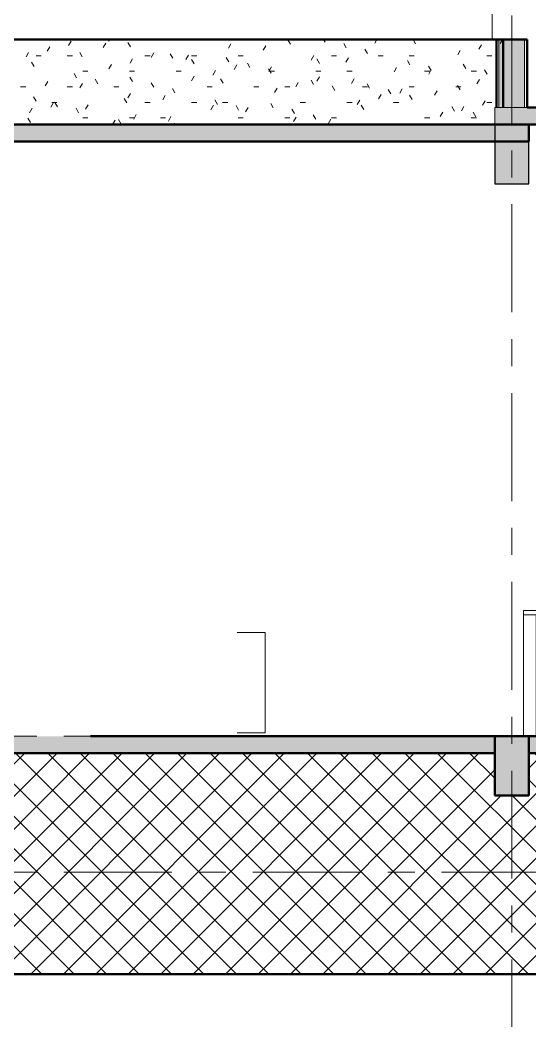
# Model space of a CAD drawing. Header units: millimetres. Extents: x 2164007 to 2324354, y -2513385 to -2308978.
# Drawn here: x 2257313 to 2260314, y -2465368 to -2459477 of the extents above; entities that cross this region are included whole.
import ezdxf

# ---------------------------------------------------------------- set-up
doc = ezdxf.new("R2010")
doc.units = ezdxf.units.MM
doc.linetypes.add('Grid Line', pattern=[22.224999999999994, 12.7, -3.174999999999999, 3.174999999999999, -3.174999999999999])
for name, color, linetype, lineweight in [('A-DETL-GENF', 8, 'Continuous', 9), ('A-DETL-WIDE', 214, 'Continuous', 50), ('A-FLOR', 8, 'Continuous', 13), ('A-FLOR-MCUT', 8, 'Continuous', 13), ('A-FLOR-PATT', 8, 'Continuous', 13), ('A-WALL', 113, 'Continuous', 20), ('A-WALL-PATT', 8, 'Continuous', 50), ('I-FURN', 8, 'Continuous', 9), ('S-BEAM', 8, 'Continuous', 9), ('S-GRID', 8, 'Continuous', 9)]:
    doc.layers.add(name, color=color, linetype=linetype, lineweight=lineweight)
pattern_1 = [(0, (2263899.582867364, -2461242), (365.76, 91.44), [30.175, -244.145, 30.175, -244.145, -1463.04]), (0, (2263899.582867364, -2461242), (365.76, 91.44), [-548.64, 30.175, -518.465, 30.175, -244.145, -640.08]), (0, (2263899.582867364, -2461242), (365.76, 91.44), [-1371.6, 30.175, -152.705, 30.175, -427.025]), (120, (2264036.742867364, -2461196.28), (-262.069362922049, 271.0374516881963), [30.17499999999998, -244.1449999999999, 30.17499999999998, -1707.184999999999]), (120, (2264036.742867364, -2461196.28), (-262.069362922049, 271.0374516881963), [-304.4949999999997, -244.1449999999999, 30.17499999999998, -518.4649999999995, -914.3999999999994]), (120, (2264036.742867364, -2461196.28), (-262.069362922049, 271.0374516881963), [-1097.279999999999, 30.17499999999998, -244.1449999999999, 30.17499999999998, -609.9049999999994]), (120, (2264036.742867364, -2461196.28), (-262.069362922049, 271.0374516881963), [-1401.774999999999, -152.7049999999999, 30.17499999999998, -427.0249999999997]), (240, (2264082.462867364, -2461013.4), (-103.6906370779508, -362.4774516881963), [30.175, -244.145, 30.175, -1707.185]), (240, (2264082.462867364, -2461013.4), (-103.6906370779508, -362.4774516881963), [-304.495, -244.145, 30.175, -518.465, -914.4]), (240, (2264082.462867364, -2461013.4), (-103.6906370779508, -362.4774516881963), [-1097.28, 30.175, -244.145, 30.175, -609.905]), (240, (2264082.462867364, -2461013.4), (-103.6906370779508, -362.4774516881963), [-1401.775, -152.705, 30.175, -427.025])]

# ---------------------------------------------------------------- blocks, each defined once
blk = doc.blocks.new('dining_table_and_chair6 ghe  - dining_table_and_chair6 ghe -380030-mc 2-2')
at = {"layer": 'I-FURN'}
for p, q in [((-2063.308609867569, 479.3421766821525), (-2063.30860986757, 829.0066947750777)), ((-2022.540024297297, 829.0066947750877), (-2063.30860986757, 829.0066947750877)), ((-2063.308609867569, 479.3421766821525), (-2063.30860986757, 829.0066947750777)), ((-2022.540024297297, 829.0066947750876), (-2063.30860986757, 829.0066947750876)), ((-1598.54164986395, 829.0066947750877), (-2022.540024297297, 829.0066947750877)), ((-2022.540024297297, 829.0066947750828), (-2022.540024297297, 746.260760956206)), ((-2022.540024297297, 829.0066947750828), (-2022.540024297297, 746.260760956206)), ((-1598.54164986395, 829.0066947750828), (-1598.54164986395, 496.6060360873774)), ((-1558.317563163638, 829.0066947750877), (-1598.54164986395, 829.0066947750877)), ((-1558.317563163638, 829.0066947750827), (-1558.317563163637, 479.6815501385399)), ((-1503.308609867569, 479.3421766821525), (-1503.30860986757, 829.0066947750777)), ((-1462.540024297297, 829.0066947750877), (-1503.30860986757, 829.0066947750877)), ((-1503.308609867569, 479.3421766821525), (-1503.30860986757, 829.0066947750777)), ((-1462.540024297297, 829.0066947750876), (-1503.30860986757, 829.0066947750876)), ((-1038.54164986395, 829.0066947750877), (-1462.540024297297, 829.0066947750877)), ((-1462.540024297297, 829.0066947750828), (-1462.540024297296, 746.2607609561356)), ((-1462.540024297297, 829.0066947750828), (-1462.540024297296, 746.2607609561356)), ((-1038.54164986395, 829.0066947750828), (-1038.541649863949, 496.6060360873774)), ((-998.3175631636376, 829.0066947750877), (-1038.54164986395, 829.0066947750877)), ((-998.3175631636376, 829.0066947750827), (-998.3175631636371, 479.6815501385399)), ((-943.3086098675691, 479.3421766821525), (-943.3086098675695, 829.0066947750777)), ((-902.5400242972963, 829.0066947750877), (-943.3086098675693, 829.0066947750877)), ((-943.3086098675691, 479.3421766821525), (-943.3086098675695, 829.0066947750777)), ((-902.5400242972963, 829.0066947750876), (-943.3086098675693, 829.0066947750876)), ((-478.5416498639495, 829.0066947750877), (-902.5400242972963, 829.0066947750877)), ((-902.5400242972963, 829.0066947750828), (-902.5400242972961, 746.2607609561356)), ((-902.5400242972963, 829.0066947750828), (-902.5400242972961, 746.2607609561356)), ((-478.5416498639497, 829.0066947750828), (-478.5416498639494, 496.6060360873774)), ((-438.3175631636373, 829.0066947750877), (-478.5416498639495, 829.0066947750877)), ((-438.3175631636376, 829.0066947750827), (-438.3175631636374, 479.6815501385399)), ((-383.3086098675691, 479.3421766821525), (-383.3086098675693, 829.0066947750777)), ((-342.5400242972962, 829.0066947750877), (-383.3086098675691, 829.0066947750877)), ((-383.3086098675691, 479.3421766821525), (-383.3086098675693, 829.0066947750777)), ((-342.5400242972962, 829.0066947750876), (-383.3086098675691, 829.0066947750876)), ((81.45835013605058, 829.0066947750877), (-342.5400242972962, 829.0066947750877)), ((-342.5400242972962, 829.0066947750828), (-342.5400242972962, 746.2607609561657)), ((-342.5400242972962, 829.0066947750828), (-342.5400242972962, 746.2607609561657)), ((81.45835013605058, 829.0066947750828), (81.45835013605075, 496.6060360873774)), ((121.6824368363628, 829.0066947750877), (81.45835013605051, 829.0066947750877)), ((121.6824368363628, 829.0066947750827), (121.682436836363, 479.6815501385399)), ((-2145.939042919927, 740), (-2063.308609867569, 740)), ((-2145.939042919927, 715), (-2145.939042919927, 740)), ((-2145.939042919928, 715), (-2070.939042919928, 715)), ((-2145.939042919928, 715), (-2145.939042919928, 0)), ((-2063.308609867569, 715), (-2145.939042919927, 715)), ((-2070.939042919928, 0), (-2070.939042919928, 715)), ((-2022.540024297297, 718.1958705976496), (-2022.540024297297, 746.254090980025)), ((-2022.540024297297, 718.1910595021698), (-2022.540024297296, 661.2084110838076)), ((-2022.540024297297, 718.1910595021698), (-2022.540024297296, 661.2084110838076)), ((-1558.317563163638, 740), (-1503.308609867567, 740)), ((-1503.308609867567, 715), (-1558.317563163638, 715)), ((-1462.540024297296, 718.1958705973626), (-1462.540024297296, 746.2540909800589)), ((-1462.540024297296, 718.1910595029314), (-1462.540024297296, 661.2084110838076)), ((-1462.540024297296, 718.1910595029314), (-1462.540024297296, 661.2084110838076)), ((-998.3175631636357, 740), (-943.3086098675684, 740)), ((-943.3086098675684, 715), (-998.317563163636, 715)), ((-902.5400242972962, 718.1958705979358), (-902.5400242972961, 746.2540909800258)), ((-902.5400242972962, 718.1910595029314), (-902.5400242972962, 661.2084110838076)), ((-902.5400242972962, 718.1910595029314), (-902.5400242972962, 661.2084110838076)), ((-438.317563163637, 740), (-383.3086098675698, 740)), ((-383.3086098675697, 715), (-438.3175631636369, 715)), ((-342.540024297296, 718.1958705974832), (-342.5400242972962, 746.2540909800596)), ((-342.540024297296, 718.1910595023478), (-342.5400242972961, 661.2084110838445)), ((-342.540024297296, 718.1910595023478), (-342.5400242972961, 661.2084110838445)), ((121.6824368363654, 740), (254.0609570800735, 740)), ((254.0609570800735, 715), (121.6824368363654, 715)), ((179.0609570800735, 715), (254.0609570800735, 715)), ((179.0609570800735, 715), (179.0609570800735, 0)), ((254.0609570800735, 715), (254.0609570800735, 740)), ((254.0609570800735, 0), (254.0609570800735, 715)), ((-2022.540024297297, 626.8800984953341), (-2022.540024297296, 661.1958193352818)), ((-1462.540024297296, 626.8800984953341), (-1462.540024297296, 661.1958193352818)), ((-902.5400242972962, 626.8800984953341), (-902.5400242972962, 661.1958193352818)), ((-342.5400242972961, 626.8800984953763), (-342.5400242972961, 661.1958193353202)), ((-2063.308609867569, 615), (-2070.939042919927, 615)), ((-2022.540024297297, 626.8713583560541), (-2022.540024297297, 574.7286940613832)), ((-2022.540024297297, 626.8713583560541), (-2022.540024297297, 574.7286940613832)), ((-1503.308609867567, 615), (-1558.317563163638, 615)), ((-1462.540024297296, 626.8713583560058), (-1462.540024297296, 574.7286940613001)), ((-1462.540024297296, 626.8713583560058), (-1462.540024297296, 574.7286940613001)), ((-943.3086098675684, 615), (-998.3175631636357, 615)), ((-902.5400242972962, 626.8713583559729), (-902.5400242972962, 574.7286940613338)), ((-902.5400242972962, 626.8713583559729), (-902.5400242972962, 574.7286940613338)), ((-383.3086098675696, 615), (-438.317563163637, 615)), ((-342.5400242972961, 626.871358355741), (-342.5400242972959, 574.7286940614248)), ((-342.5400242972961, 626.871358355741), (-342.5400242972959, 574.7286940614248)), ((179.0609570800735, 615), (121.6824368363653, 615)), ((-2022.540024297297, 537.6683461238238), (-2022.540024297297, 574.7111205604555)), ((-2022.540024297297, 537.655959443559), (-2022.540024297297, 479.342176682158)), ((-2022.540024297297, 537.655959443559), (-2022.540024297297, 479.342176682158)), ((-1462.540024297296, 537.6683461238238), (-1462.540024297296, 574.7111205604555)), ((-1462.540024297296, 537.655959443856), (-1462.540024297296, 479.342176682158)), ((-1462.540024297296, 537.655959443856), (-1462.540024297296, 479.342176682158)), ((-902.5400242972962, 537.6683461238238), (-902.5400242972962, 574.7111205604555)), ((-902.5400242972962, 537.6559594437628), (-902.5400242972962, 479.342176682158)), ((-902.5400242972962, 537.6559594437628), (-902.5400242972962, 479.342176682158)), ((-342.5400242972959, 537.6683461238238), (-342.5400242972959, 574.7111205604206)), ((-342.5400242972959, 537.6559594433553), (-342.5400242972959, 479.342176682158)), ((-342.5400242972959, 537.6559594433553), (-342.5400242972959, 479.342176682158)), ((-2063.308609867569, 2.114974861910923e-14), (-2063.308609867569, 479.3421766821633)), ((-2063.308609867569, 1.878475030557534e-30), (-2063.308609867569, 479.3421766821633)), ((-1598.54164986395, 496.6060360873718), (-2022.540024297297, 496.6060360873718)), ((-2022.540024297297, 479.3421766821633), (-2022.540024297297, 0)), ((-2022.540024297297, 479.3421766821633), (-2022.540024297297, 0)), ((-1598.54164986395, 479.6815501385343), (-1598.54164986395, 496.5981514850482)), ((-1598.54164986395, 404.1851639915826), (-1598.54164986395, 479.6815501385452)), ((-1558.317563163637, 479.6815501385452), (-1558.317563163637, 0)), ((-1503.308609867569, 2.114974861910923e-14), (-1503.308609867569, 479.3421766821633)), ((-1503.308609867569, 1.878475030557534e-30), (-1503.308609867569, 479.3421766821633)), ((-1038.541649863949, 496.6060360873718), (-1462.540024297296, 496.6060360873718)), ((-1462.540024297296, 479.3421766821633), (-1462.540024297296, 0)), ((-1462.540024297296, 479.3421766821633), (-1462.540024297296, 0)), ((-1038.541649863949, 479.6815501385343), (-1038.541649863949, 496.5981514850482)), ((-1038.541649863949, 404.1851639915826), (-1038.541649863949, 479.6815501385452)), ((-998.3175631636371, 479.6815501385452), (-998.3175631636375, 0)), ((-943.3086098675694, 2.114974861910923e-14), (-943.3086098675691, 479.3421766821633)), ((-943.3086098675694, 1.878475030557534e-30), (-943.3086098675691, 479.3421766821633)), ((-478.5416498639494, 496.6060360873718), (-902.5400242972962, 496.6060360873718)), ((-902.5400242972962, 479.3421766821633), (-902.5400242972962, 0)), ((-902.5400242972962, 479.3421766821633), (-902.5400242972962, 0)), ((-478.5416498639495, 479.6815501385343), (-478.5416498639495, 496.5981514850482)), ((-478.5416498639495, 404.1851639915826), (-478.5416498639495, 479.6815501385452)), ((-438.3175631636373, 479.6815501385452), (-438.3175631636373, 0)), ((-383.3086098675691, 2.114974861910923e-14), (-383.3086098675691, 479.3421766821633)), ((-383.3086098675691, 1.878475030557534e-30), (-383.3086098675691, 479.3421766821633)), ((81.45835013605075, 496.6060360873718), (-342.540024297296, 496.6060360873718)), ((-342.540024297296, 479.3421766821633), (-342.5400242972961, 0)), ((-342.540024297296, 479.3421766821633), (-342.5400242972961, 0)), ((81.45835013605071, 479.6815501385343), (81.45835013605073, 496.5981514850482)), ((81.45835013605068, 404.1851639915826), (81.45835013605071, 479.6815501385452)), ((121.682436836363, 479.6815501385452), (121.6824368363629, 0)), ((-1614.099590416035, 421.581646116073), (-2006.839252578201, 421.5816461160744)), ((-1054.099590416035, 421.581646116073), (-1446.839252578201, 421.5816461160744)), ((-494.0995904160349, 421.581646116073), (-886.8392525782009, 421.5816461160744)), ((65.90040958396531, 421.581646116073), (-326.8392525782008, 421.5816461160744)), ((-2022.540024297296, 354.253687253855), (-2022.540024297297, 404.1851639915837)), ((-2022.540024297297, 404.1851639915837), (-1598.490657115001, 404.1851639915837)), ((-1598.490657115, 354.253687253855), (-2022.540024297297, 354.253687253855)), ((-2022.540024297295, 354.1851639915835), (-1598.541649863948, 354.1851639915835)), ((-1598.54164986395, 2.118279510132659e-14), (-1598.54164986395, 354.2536872538547)), ((-1598.490657115, 404.1851639915837), (-1598.490657115, 354.253687253855)), ((-1462.540024297296, 354.253687253855), (-1462.540024297296, 404.1851639915837)), ((-1462.540024297297, 404.1851639915837), (-1038.490657115, 404.1851639915837)), ((-1038.490657115, 354.253687253855), (-1462.540024297296, 354.253687253855)), ((-1462.540024297295, 354.1851639915835), (-1038.541649863948, 354.1851639915835)), ((-1038.54164986395, 2.118279510132659e-14), (-1038.541649863949, 354.2536872538547)), ((-1038.490657115, 404.1851639915837), (-1038.490657115, 354.253687253855)), ((-902.5400242972962, 354.253687253855), (-902.5400242972962, 404.1851639915837)), ((-902.5400242972962, 404.1851639915837), (-478.490657115, 404.1851639915837)), ((-478.490657115, 354.253687253855), (-902.5400242972962, 354.253687253855)), ((-902.5400242972948, 354.1851639915835), (-478.541649863948, 354.1851639915835)), ((-478.5416498639497, 2.118279510132659e-14), (-478.5416498639495, 354.2536872538547)), ((-478.490657115, 404.1851639915837), (-478.490657115, 354.253687253855)), ((-342.540024297296, 354.253687253855), (-342.540024297296, 404.1851639915837)), ((-342.540024297296, 404.1851639915837), (81.50934288500024, 404.1851639915837)), ((81.50934288500021, 354.253687253855), (-342.540024297296, 354.253687253855)), ((-342.5400242972945, 354.1851639915835), (81.45835013605218, 354.1851639915835)), ((81.45835013605061, 2.118279510132659e-14), (81.4583501360507, 354.2536872538547)), ((81.50934288500024, 404.1851639915837), (81.50934288500021, 354.253687253855)), ((-2070.939042919928, 0), (-2145.939042919928, 0)), ((-2022.540024297297, 2.114974861910923e-14), (-2063.308609867569, 2.114974861910923e-14)), ((-2022.540024297297, 1.878475030557534e-30), (-2063.308609867569, 1.878475030557534e-30)), ((-1558.317563163637, 2.118279510132659e-14), (-1598.54164986395, 2.118279510132659e-14)), ((-1462.540024297296, 2.114974861910923e-14), (-1503.308609867569, 2.114974861910923e-14)), ((-1462.540024297296, 1.878475030557534e-30), (-1503.308609867569, 1.878475030557534e-30)), ((-998.3175631636375, 2.118279510132659e-14), (-1038.54164986395, 2.118279510132659e-14)), ((-902.5400242972962, 2.114974861910923e-14), (-943.3086098675694, 2.114974861910923e-14)), ((-902.5400242972962, 1.878475030557534e-30), (-943.3086098675694, 1.878475030557534e-30)), ((-438.3175631636373, 2.118279510132659e-14), (-478.5416498639497, 2.118279510132659e-14)), ((-342.5400242972961, 2.114974861910923e-14), (-383.3086098675691, 2.114974861910923e-14)), ((-342.5400242972961, 1.878475030557534e-30), (-383.3086098675691, 1.878475030557534e-30)), ((121.6824368363629, 2.118279510132659e-14), (81.45835013605061, 2.118279510132659e-14)), ((254.0609570800735, 0), (179.0609570800735, 0))]:
    blk.add_line(p, q, dxfattribs=at)
for centre, radius, start, end in [((-2006.839252578201, 405.8808743969794), 15.70077171909474, 89.99999999999987, 186.2001364607876), ((-2006.839252578201, 405.8808743969794), 15.70077171909474, 89.99999999999987, 117.4857532745102), ((-1614.099590416035, 405.8808743969781), 15.70077171909505, 7.645249206170615, 89.99999999999834), ((-1614.099590416035, 405.8808743969781), 15.70077171909481, 35.02849345097766, 89.99999999999918), ((-1446.839252578201, 405.8808743969794), 15.70077171909491, 89.9999999999999, 186.2001364607877), ((-1446.839252578201, 405.8808743969794), 15.70077171909491, 89.9999999999999, 117.4857532745106), ((-1054.099590416035, 405.8808743969781), 15.70077171909492, 7.645249206265834, 89.99999999999918), ((-1054.099590416035, 405.8808743969781), 15.70077171909481, 35.02849345097766, 89.99999999999918), ((-886.8392525782012, 405.8808743969794), 15.70077171909485, 89.9999999999999, 186.2001364607876), ((-886.8392525782006, 405.8808743969794), 15.70077171909485, 89.9999999999999, 117.4857532745104), ((-494.099590416035, 405.8808743969781), 15.70077171909495, 7.64524920627964, 89.99999999999918), ((-494.0995904160345, 405.8808743969781), 15.70077171909493, 35.02849345097764, 89.99999999999898), ((-326.8392525782009, 405.8808743969794), 15.70077171909492, 89.9999999999998, 186.2001364607871), ((-326.8392525782004, 405.8808743969794), 15.70077171909492, 89.9999999999998, 117.4857532745108), ((65.90040958396514, 405.8808743969781), 15.70077171909492, 7.645249206265825, 89.99999999999912), ((65.90040958396571, 405.8808743969781), 15.70077171909492, 35.02849345097761, 89.99999999999912), ((-2006.839252578201, 405.8808743969794), 15.70077171909473, 158.7143831862769, 186.2001364607871), ((-1614.099590416035, 405.8808743969781), 15.70077171909505, 7.645249206170615, 21.2856168137224), ((-1446.839252578201, 405.8808743969794), 15.70077171909473, 158.7143831862769, 186.2001364607871), ((-1054.099590416035, 405.8808743969781), 15.70077171909492, 7.645249206265834, 21.28561681372217), ((-886.8392525782006, 405.8808743969794), 15.70077171909517, 158.7143831862768, 186.2001364607872), ((-494.0995904160345, 405.8808743969781), 15.70077171909494, 7.645249206279637, 21.2856168137222), ((-326.8392525782004, 405.8808743969794), 15.70077171909492, 158.7143831862768, 186.2001364607871), ((65.90040958396571, 405.8808743969781), 15.70077171909492, 7.645249206265825, 21.28561681372216)]:
    blk.add_arc(centre, radius, start, end, dxfattribs=at)
blk = doc.blocks.new('Furniture 2 - Furniture 3-1057460-mc 2-2')
at = {"layer": 'I-FURN'}
for p, q in [((-3829.892379015476, 610.8383184704225), (-3664.892379015007, 610.8383184704225)), ((-3664.892379015007, 19.9999999991051), (-3664.892379015007, 610.8383184704225)), ((-3664.892379015007, 19.9999999991051), (-3829.892379015476, 19.9999999991051))]:
    blk.add_line(p, q, dxfattribs=at)

msp = doc.modelspace()

# ---------------------------------------------------------------- hatches: boundary and pattern name
at = {"layer": 'A-DETL-GENF'}
msp.add_hatch(color=7, dxfattribs=at).paths.add_polyline_path([(2260106.066488349, -2464042), (2260306.066488349, -2464042), (2260306.066488349, -2463692), (2260106.066488349, -2463692), (2260106.066488349, -2463770.625998449)], flags=0)
h = msp.add_hatch(dxfattribs=at)
h.set_pattern_fill('FP_7', style=0, pattern_type=2)
h.set_pattern_definition([(45, (2263899.582867364, -2461242), (-95.4594154601839, 95.45941546018392), []), (135, (2263899.582867364, -2461242), (-95.45941546018392, -95.4594154601839), [])])
h.paths.add_polyline_path([(2277291.066488349, -2465092), (2277291.066488349, -2464492), (2271106.066488349, -2464492.000000001), (2271106.066488349, -2465092), (2273767.220759469, -2465092)], flags=0)
h.paths.add_polyline_path([(2270906.066488349, -2465092), (2270906.066488349, -2463892), (2268721.066488349, -2463892), (2268721.066488349, -2463792), (2268706.066488349, -2463792), (2268706.066488349, -2464042), (2268506.066488349, -2464042), (2268506.066488349, -2463792), (2264806.066488349, -2463792), (2264806.066488349, -2464042), (2264606.066488349, -2464042), (2264606.066488349, -2463792), (2260306.066488349, -2463792), (2260306.066488349, -2464042), (2260106.066488349, -2464042), (2260106.066488349, -2463792), (2254321.066488349, -2463792), (2254321.066488349, -2463892), (2254306.066488349, -2463892), (2254306.066488349, -2465092), (2267728.124190289, -2465092)], flags=0)
h.paths.add_polyline_path([(2254106.066488349, -2465092), (2254106.066488349, -2463892), (2252006.066488347, -2463892), (2252006.066488347, -2464492), (2248506.066488349, -2464492), (2248506.066488349, -2465092), (2249610.834482748, -2465092)], flags=0)
at = {"layer": 'A-FLOR-PATT', "lineweight": 9}
h = msp.add_hatch(dxfattribs=at)
h.set_pattern_fill('FP_3', color=256, style=0, pattern_type=2)
h.set_pattern_definition(pattern_1)
h.paths.add_polyline_path([(2254256.066488347, -2460092), (2260106.066488349, -2460092), (2260106.066488349, -2459992), (2260156.066488343, -2459992), (2260156.066488343, -2459592), (2254256.066488347, -2459592)], flags=0)
at = {"layer": 'A-FLOR-PATT', "lineweight": 13}
msp.add_hatch(color=256, dxfattribs=at).paths.add_polyline_path([(2264806.066488349, -2460092), (2264806.066488349, -2459992), (2260106.066488349, -2459992), (2260106.066488349, -2460092), (2264708.575905699, -2460092)], flags=0)
h = msp.add_hatch(color=256, dxfattribs=at)
h.paths.add_polyline_path([(2254106.066488349, -2460192), (2260306.066488349, -2460192), (2260306.066488349, -2460092), (2254106.066488349, -2460092), (2254106.066488349, -2460141.56150336)], flags=0)
h.paths.add_polyline_path([(2268706.066488349, -2460192), (2268706.066488349, -2460092), (2264606.066488349, -2460092), (2264606.066488349, -2460192), (2267728.124190289, -2460192)], flags=0)
at = {"layer": 'A-FLOR-PATT', "lineweight": 9}
h = msp.add_hatch(dxfattribs=at)
h.set_pattern_fill('FP_3', color=256, style=0, pattern_type=2)
h.set_pattern_definition(pattern_1)
h.paths.add_polyline_path([(2254306.066488349, -2463792), (2260106.066488349, -2463792), (2260106.066488349, -2463692), (2254306.066488349, -2463692), (2254306.066488349, -2463770.625998449)], flags=0)
h.paths.add_polyline_path([(2268506.066488349, -2463792), (2268506.066488349, -2463692), (2264806.066488349, -2463692), (2264806.066488349, -2463792), (2267728.124190289, -2463792)], flags=0)
h.paths.add_polyline_path([(2260306.066488349, -2463792), (2264606.066488349, -2463792), (2264606.066488349, -2463692), (2260306.066488349, -2463692), (2260306.066488349, -2463770.625998449)], flags=0)
at = {"layer": 'A-WALL-PATT'}
msp.add_hatch(color=256, dxfattribs=at).paths.add_polyline_path([(2260131.066488349, -2459992), (2260281.066488349, -2459992), (2260281.066488349, -2459592), (2260131.066488349, -2459592)], flags=0)
at = {"layer": 'S-BEAM'}
msp.add_hatch(color=256, dxfattribs=at).paths.add_polyline_path([(2260306.066488349, -2460442), (2260306.066488349, -2460092), (2260106.066488349, -2460092), (2260106.066488349, -2460442), (2260179.253478813, -2460442)], flags=0)

# ---------------------------------------------------------------- linework, layer by layer
at = {"layer": 'A-DETL-WIDE'}
for p, q in [((2260106.066488349, -2463692), (2260106.066488349, -2464042)), ((2260306.066488349, -2463692), (2260106.066488349, -2463692)), ((2260306.066488349, -2464042), (2260306.066488349, -2463692)), ((2260106.066488349, -2463792), (2254321.066488349, -2463792)), ((2264606.066488349, -2463792), (2260306.066488349, -2463792)), ((2260106.066488349, -2464042), (2260306.066488349, -2464042)), ((2254306.066488349, -2465092), (2270906.066488349, -2465092))]:
    msp.add_line(p, q, dxfattribs=at)
at = {"layer": 'A-FLOR', "lineweight": 50}
for p, q in [((2260116.066488349, -2459592), (2254271.066488349, -2459592)), ((2260156.066488343, -2459992), (2260156.066488343, -2459592)), ((2264591.066488349, -2459992), (2260296.066488349, -2459992)), ((2254271.066488349, -2460092), (2268706.066488349, -2460092)), ((2260306.066488349, -2460192), (2260306.066488349, -2460092)), ((2254106.066488349, -2460192), (2260306.066488349, -2460192)), ((2260106.066488349, -2463692), (2257727.466488349, -2463692)), ((2260870.637020368, -2463692), (2260306.066488349, -2463692))]:
    msp.add_line(p, q, dxfattribs=at)
at = {"layer": 'A-FLOR-MCUT'}
for p in [(2260106.066488349, -2460092), (2260296.066488349, -2459992)]:
    msp.add_line(p, (2260106.066488349, -2459992), dxfattribs=at)
at = {"layer": 'A-WALL'}
msp.add_line((2260091.066488349, -2459592), (2260091.066488349, -2457492), dxfattribs=at)
at = {"layer": 'A-WALL', "lineweight": 50}
for p, q in [((2260116.066488349, -2459592), (2260116.066488349, -2459992)), ((2260296.066488349, -2459592), (2260116.066488349, -2459592)), ((2260296.066488349, -2459992), (2260296.066488349, -2459592))]:
    msp.add_line(p, q, dxfattribs=at)
at = {"layer": 'A-WALL', "lineweight": 13}
for p, q in [((2260131.066488349, -2459992), (2260131.066488349, -2459592)), ((2260281.066488349, -2459992), (2260281.066488349, -2459592))]:
    msp.add_line(p, q, dxfattribs=at)
at = {"layer": 'S-BEAM', "lineweight": 30}
for p, q in [((2260306.066488349, -2460092), (2260106.066488349, -2460092)), ((2260106.066488349, -2460092), (2260106.066488349, -2460442)), ((2260306.066488349, -2460442), (2260306.066488349, -2460092)), ((2260106.066488349, -2460442), (2260306.066488349, -2460442))]:
    msp.add_line(p, q, dxfattribs=at)
at = {"layer": 'S-GRID', "linetype": 'Grid Line', "ltscale": 50}
for p, q in [((2260206.066488349, -2467864.086982656), (2260206.066488349, -2453853.6)), ((2247570, -2460092), (2280077.970030255, -2460092)), ((2247570, -2463692), (2280077.970030255, -2463692)), ((2247570, -2464492), (2280077.970030255, -2464492))]:
    msp.add_line(p, q, dxfattribs=at)

# ---------------------------------------------------------------- block references
at = {"layer": 'I-FURN'}
for name in ['dining_table_and_chair6 ghe  - dining_table_and_chair6 ghe -380030-mc 2-2', 'Furniture 2 - Furniture 3-1057460-mc 2-2']:
    msp.add_blockref(name, (2262420.958867364, -2463692), dxfattribs=at)

doc.saveas('drawing.dxf')
